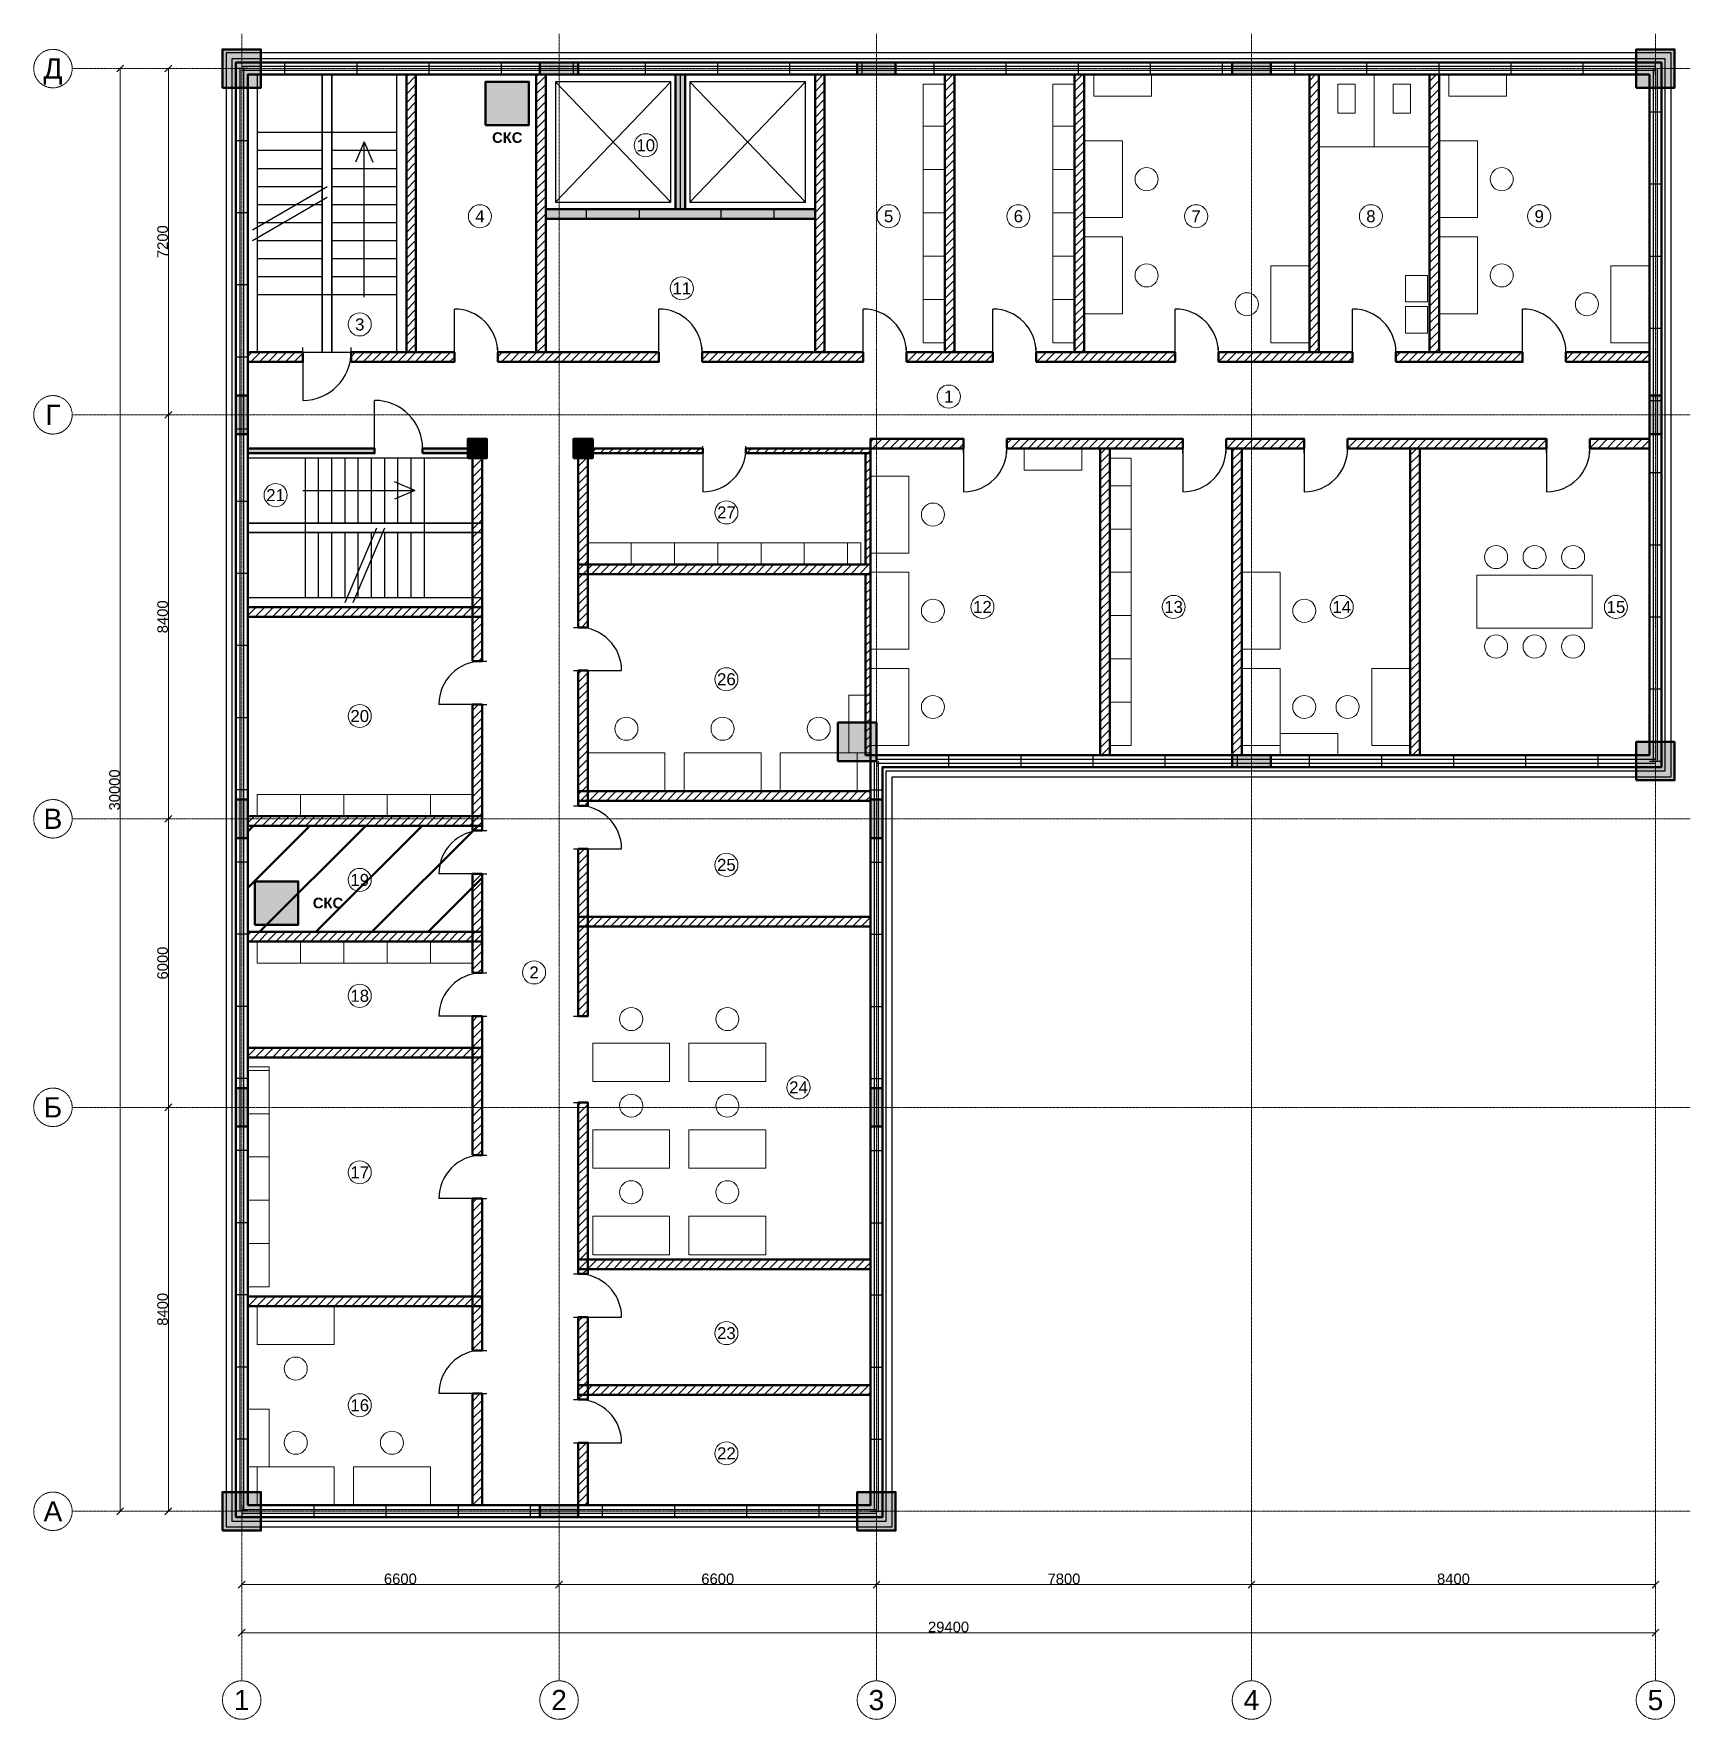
# Model space of a CAD drawing. Header units: millimetres. Extents: x -4325 to 30125, y -4325 to 30725.
import ezdxf
from ezdxf.enums import TextEntityAlignment as Align

# ---------------------------------------------------------------- set-up
doc = ezdxf.new("R2010")
doc.units = ezdxf.units.MM
doc.linetypes.add('CENTER2', pattern=[2.541, 1.587, -0.318, 0.318, -0.318])
for name, color, linetype, lineweight in [('A-ANNO-ROOM', 7, 'CONTINUOUS', 18), ('A-DIMS', 8, 'CONTINUOUS', 13), ('A-DOOR', 3, 'CONTINUOUS', 25), ('A-ELEV', 7, 'CONTINUOUS', 25), ('A-FACADE-PANEL', 8, 'CONTINUOUS', 25), ('A-FURN', 8, 'CONTINUOUS', 18), ('A-GLAZ-RIBBON', 5, 'CONTINUOUS', 25), ('A-GRID', 8, 'CENTER2', 13), ('A-HATCH', 9, 'CONTINUOUS', 9), ('A-OUTLINE', 7, 'CONTINUOUS', 50), ('A-SANI', 8, 'CONTINUOUS', 18), ('A-STAIR', 7, 'CONTINUOUS', 25), ('A-WALL-BLOCK', 9, 'CONTINUOUS', 50), ('A-WALL-RC', 7, 'CONTINUOUS', 50), ('E-SCS-RISER', 1, 'CONTINUOUS', 50), ('E-SERVER-ROOM', 1, 'CONTINUOUS', 50)]:
    doc.layers.add(name, color=color, linetype=linetype, lineweight=lineweight)
doc.styles.add('Arial-Bold', font='arialbd.ttf')
doc.styles.get("Standard").update_dxf_attribs({"font": 'arial.ttf'})

msp = doc.modelspace()

# ---------------------------------------------------------------- hatches: boundary and pattern name
at = {"layer": 'A-HATCH'}
h = msp.add_hatch(dxfattribs=at)
h.set_pattern_fill('ANSI31', scale=40)
h.paths.add_polyline_path([(3425, 24100), (3625, 24100), (3625, 29875), (3625, 29875), (3425, 29875), (3425, 29875)])
h = msp.add_hatch(dxfattribs=at)
h.set_pattern_fill('ANSI31', scale=40)
h.paths.add_polyline_path([(6123, 24100), (6323, 24100), (6323, 29875), (6323, 29875), (6123, 29875), (6123, 29875)])
h = msp.add_hatch(dxfattribs=at)
h.set_pattern_fill('ANSI31', scale=40)
h.paths.add_polyline_path([(11923, 24100), (12123, 24100), (12123, 29875), (12123, 29875), (11923, 29875), (11923, 29875)])
h = msp.add_hatch(dxfattribs=at)
h.set_pattern_fill('ANSI31', scale=40)
h.paths.add_polyline_path([(14621, 24100), (14821, 24100), (14821, 29875), (14821, 29875), (14621, 29875), (14621, 29875)])
h = msp.add_hatch(dxfattribs=at)
h.set_pattern_fill('ANSI31', scale=40)
h.paths.add_polyline_path([(17319, 24100), (17519, 24100), (17519, 29875), (17519, 29875), (17319, 29875), (17319, 29875)])
h = msp.add_hatch(dxfattribs=at)
h.set_pattern_fill('ANSI31', scale=40)
h.paths.add_polyline_path([(22203, 24100), (22403, 24100), (22403, 29875), (22403, 29875), (22203, 29875), (22203, 29875)])
h = msp.add_hatch(dxfattribs=at)
h.set_pattern_fill('ANSI31', scale=40)
h.paths.add_polyline_path([(24703, 24100), (24903, 24100), (24903, 29875), (24903, 29875), (24703, 29875), (24703, 29875)])
h = msp.add_hatch(dxfattribs=at)
h.set_pattern_fill('ANSI31', scale=40)
h.paths.add_polyline_path([(125, 23900), (125, 23900), (1275, 23900), (1275, 24100), (125, 24100), (125, 24100)])
h = msp.add_hatch(dxfattribs=at)
h.set_pattern_fill('ANSI31', scale=40)
h.paths.add_polyline_path([(2275, 23900), (4424, 23900), (4424, 24100), (2275, 24100)])
h = msp.add_hatch(dxfattribs=at)
h.set_pattern_fill('ANSI31', scale=40)
h.paths.add_polyline_path([(5324, 23900), (8673, 23900), (8673, 24100), (5324, 24100)])
h = msp.add_hatch(dxfattribs=at)
h.set_pattern_fill('ANSI31', scale=40)
h.paths.add_polyline_path([(9573, 23900), (12922, 23900), (12922, 24100), (9573, 24100)])
h = msp.add_hatch(dxfattribs=at)
h.set_pattern_fill('ANSI31', scale=40)
h.paths.add_polyline_path([(13822, 23900), (15620, 23900), (15620, 24100), (13822, 24100)])
h = msp.add_hatch(dxfattribs=at)
h.set_pattern_fill('ANSI31', scale=40)
h.paths.add_polyline_path([(16520, 23900), (19411, 23900), (19411, 24100), (16520, 24100)])
h = msp.add_hatch(dxfattribs=at)
h.set_pattern_fill('ANSI31', scale=40)
h.paths.add_polyline_path([(20311, 23900), (23103, 23900), (23103, 24100), (20311, 24100)])
h = msp.add_hatch(dxfattribs=at)
h.set_pattern_fill('ANSI31', scale=40)
h.paths.add_polyline_path([(24003, 23900), (26639, 23900), (26639, 24100), (24003, 24100)])
h = msp.add_hatch(dxfattribs=at)
h.set_pattern_fill('ANSI31', scale=40)
h.paths.add_polyline_path([(27539, 23900), (29275, 23900), (29275, 23900), (29275, 24100), (29275, 24100), (27539, 24100)])
h = msp.add_hatch(dxfattribs=at)
h.set_pattern_fill('ANSI31', scale=40)
h.paths.add_polyline_path([(4800, 17678.5), (5000, 17678.5), (5000, 22100), (4800, 22100)])
h = msp.add_hatch(dxfattribs=at)
h.set_pattern_fill('ANSI31', scale=40)
h.paths.add_polyline_path([(7000, 18381), (7200, 18381), (7200, 22100), (7000, 22100)])
h = msp.add_hatch(dxfattribs=at)
h.set_pattern_fill('ANSI31', scale=40)
h.paths.add_polyline_path([(7200, 22000), (9587.5, 22000), (9587.5, 22100), (7200, 22100)])
h = msp.add_hatch(dxfattribs=at)
h.set_pattern_fill('ANSI31', scale=40)
h.paths.add_polyline_path([(10487.5, 22000), (13075, 22000), (13075, 22100), (10487.5, 22100)])
h = msp.add_hatch(dxfattribs=at)
h.set_pattern_fill('ANSI31', scale=40)
h.paths.add_polyline_path([(13075, 22100), (15013, 22100), (15013, 22300), (13075, 22300)])
h = msp.add_hatch(dxfattribs=at)
h.set_pattern_fill('ANSI31', scale=40)
h.paths.add_polyline_path([(15913, 22100), (19574, 22100), (19574, 22300), (15913, 22300)])
h = msp.add_hatch(dxfattribs=at)
h.set_pattern_fill('ANSI31', scale=40)
h.paths.add_polyline_path([(17851, 15725), (18051, 15725), (18051, 15725), (18051, 22100), (17851, 22100), (17851, 15725)])
h = msp.add_hatch(dxfattribs=at)
h.set_pattern_fill('ANSI31', scale=40)
h.paths.add_polyline_path([(20474, 22100), (22098, 22100), (22098, 22300), (20474, 22300)])
h = msp.add_hatch(dxfattribs=at)
h.set_pattern_fill('ANSI31', scale=40)
h.paths.add_polyline_path([(20597, 15725), (20797, 15725), (20797, 15725), (20797, 22100), (20597, 22100), (20597, 15725)])
h = msp.add_hatch(dxfattribs=at)
h.set_pattern_fill('ANSI31', scale=40)
h.paths.add_polyline_path([(22998, 22100), (27137, 22100), (27137, 22300), (22998, 22300)])
h = msp.add_hatch(dxfattribs=at)
h.set_pattern_fill('ANSI31', scale=40)
h.paths.add_polyline_path([(24299, 15725), (24499, 15725), (24499, 15725), (24499, 22100), (24299, 22100), (24299, 15725)])
h = msp.add_hatch(dxfattribs=at)
h.set_pattern_fill('ANSI31', scale=40)
h.paths.add_polyline_path([(28037, 22100), (29275, 22100), (29275, 22100), (29275, 22300), (29275, 22300), (28037, 22300)])
h = msp.add_hatch(dxfattribs=at)
h.set_pattern_fill('ANSI31', scale=40)
h.paths.add_polyline_path([(12975, 19690), (13075, 19690), (13075, 22000), (12975, 22000)])
h = msp.add_hatch(dxfattribs=at)
h.set_pattern_fill('ANSI31', scale=40)
h.paths.add_polyline_path([(7000, 19490), (13075, 19490), (13075, 19690), (7000, 19690)])
h = msp.add_hatch(dxfattribs=at)
h.set_pattern_fill('ANSI31', scale=40)
h.paths.add_polyline_path([(12975, 15725), (13075, 15725), (13075, 15725), (13075, 19490), (12975, 19490), (12975, 15725)])
h = msp.add_hatch(dxfattribs=at)
h.set_pattern_fill('ANSI31', scale=40)
h.paths.add_polyline_path([(125, 18600), (125, 18600), (5000, 18600), (5000, 18800), (125, 18800), (125, 18800)])
h = msp.add_hatch(dxfattribs=at)
h.set_pattern_fill('ANSI31', scale=40)
h.paths.add_polyline_path([(7000, 14672), (7200, 14672), (7200, 17481), (7000, 17481)])
h = msp.add_hatch(dxfattribs=at)
h.set_pattern_fill('ANSI31', scale=40)
h.paths.add_polyline_path([(4800, 14157), (5000, 14157), (5000, 16778.5), (4800, 16778.5)])
h = msp.add_hatch(dxfattribs=at)
h.set_pattern_fill('ANSI31', scale=40)
h.paths.add_polyline_path([(7000, 14772), (13075, 14772), (13075, 14772), (13075, 14972), (13075, 14972), (7000, 14972)])
h = msp.add_hatch(dxfattribs=at)
h.set_pattern_fill('ANSI31', scale=40)
h.paths.add_polyline_path([(125, 14257), (125, 14257), (5000, 14257), (5000, 14457), (125, 14457), (125, 14457)])
h = msp.add_hatch(dxfattribs=at)
h.set_pattern_fill('ANSI31', scale=40)
h.paths.add_polyline_path([(7000, 10298.5), (7200, 10298.5), (7200, 13772), (7000, 13772)])
h = msp.add_hatch(dxfattribs=at)
h.set_pattern_fill('ANSI31', scale=40)
h.paths.add_polyline_path([(4800, 11193.5), (5000, 11193.5), (5000, 13257), (4800, 13257)])
h = msp.add_hatch(dxfattribs=at)
h.set_pattern_fill('ANSI31', scale=40)
h.paths.add_polyline_path([(7000, 12162), (13075, 12162), (13075, 12162), (13075, 12362), (13075, 12362), (7000, 12362)])
h = msp.add_hatch(dxfattribs=at)
h.set_pattern_fill('ANSI31', scale=40)
h.paths.add_polyline_path([(125, 11848), (125, 11848), (5000, 11848), (5000, 12048), (125, 12048), (125, 12048)])
h = msp.add_hatch(dxfattribs=at)
h.set_pattern_fill('ANSI31', scale=40)
h.paths.add_polyline_path([(4800, 7403.5), (5000, 7403.5), (5000, 10293.5), (4800, 10293.5)])
h = msp.add_hatch(dxfattribs=at)
h.set_pattern_fill('ANSI31', scale=40)
h.paths.add_polyline_path([(125, 9439), (125, 9439), (5000, 9439), (5000, 9639), (125, 9639), (125, 9639)])
h = msp.add_hatch(dxfattribs=at)
h.set_pattern_fill('ANSI31', scale=40)
h.paths.add_polyline_path([(7000, 4935), (7200, 4935), (7200, 8498.5), (7000, 8498.5)])
h = msp.add_hatch(dxfattribs=at)
h.set_pattern_fill('ANSI31', scale=40)
h.paths.add_polyline_path([(4800, 3346.5), (5000, 3346.5), (5000, 6503.5), (4800, 6503.5)])
h = msp.add_hatch(dxfattribs=at)
h.set_pattern_fill('ANSI31', scale=40)
h.paths.add_polyline_path([(7000, 5035), (13075, 5035), (13075, 5035), (13075, 5235), (13075, 5235), (7000, 5235)])
h = msp.add_hatch(dxfattribs=at)
h.set_pattern_fill('ANSI31', scale=40)
h.paths.add_polyline_path([(125, 4268), (125, 4268), (5000, 4268), (5000, 4468), (125, 4468), (125, 4468)])
h = msp.add_hatch(dxfattribs=at)
h.set_pattern_fill('ANSI31', scale=40)
h.paths.add_polyline_path([(7000, 2325), (7200, 2325), (7200, 4035), (7000, 4035)])
h = msp.add_hatch(dxfattribs=at)
h.set_pattern_fill('ANSI31', scale=40)
h.paths.add_polyline_path([(7000, 2425), (13075, 2425), (13075, 2425), (13075, 2625), (13075, 2625), (7000, 2625)])
h = msp.add_hatch(dxfattribs=at)
h.set_pattern_fill('ANSI31', scale=40)
h.paths.add_polyline_path([(4800, 125), (5000, 125), (5000, 125), (5000, 2446.5), (4800, 2446.5), (4800, 125)])
h = msp.add_hatch(dxfattribs=at)
h.set_pattern_fill('ANSI31', scale=40)
h.paths.add_polyline_path([(7000, 125), (7200, 125), (7200, 125), (7200, 1425), (7000, 1425), (7000, 125)])
at = {"layer": 'A-WALL-RC'}
h = msp.add_hatch(color=7, dxfattribs=at)
h.dxf.hatch_style = 1
h.paths.add_polyline_path([(-400, 29600), (400, 29600), (400, 30400), (-400, 30400)])
h = msp.add_hatch(color=7, dxfattribs=at)
h.dxf.hatch_style = 1
h.paths.add_polyline_path([(29000, 29600), (29800, 29600), (29800, 30400), (29000, 30400)])
h = msp.add_hatch(color=7, dxfattribs=at)
h.dxf.hatch_style = 1
h.paths.add_polyline_path([(6200, 29875), (7000, 29875), (7000, 30125), (6200, 30125)])
h = msp.add_hatch(color=7, dxfattribs=at)
h.dxf.hatch_style = 1
h.paths.add_polyline_path([(9023, 27075), (9223, 27075), (9223, 29875), (9223, 29875), (9023, 29875), (9023, 29875)])
h = msp.add_hatch(color=7, dxfattribs=at)
h.dxf.hatch_style = 1
h.paths.add_polyline_path([(12800, 29875), (13600, 29875), (13600, 30125), (12800, 30125)])
h = msp.add_hatch(color=7, dxfattribs=at)
h.dxf.hatch_style = 1
h.paths.add_polyline_path([(20600, 29875), (21400, 29875), (21400, 30125), (20600, 30125)])
h = msp.add_hatch(color=7, dxfattribs=at)
h.dxf.hatch_style = 1
h.paths.add_polyline_path([(6323, 26875), (11923, 26875), (11923, 27075), (6323, 27075)])
h = msp.add_hatch(color=7, dxfattribs=at)
h.dxf.hatch_style = 1
h.paths.add_polyline_path([(-125, 22400), (125, 22400), (125, 23200), (-125, 23200)])
h = msp.add_hatch(color=7, dxfattribs=at)
h.dxf.hatch_style = 1
h.paths.add_polyline_path([(29275, 22400), (29525, 22400), (29525, 23200), (29275, 23200)])
h = msp.add_hatch(color=7, dxfattribs=at)
h.dxf.hatch_style = 1
h.paths.add_polyline_path([(125, 22000), (125, 22000), (2762.5, 22000), (2762.5, 22100), (125, 22100), (125, 22100)])
h = msp.add_hatch(color=7, dxfattribs=at)
h.dxf.hatch_style = 1
h.paths.add_polyline_path([(3762.5, 22000), (4800, 22000), (4800, 22100), (3762.5, 22100)])
h = msp.add_hatch(color=7, dxfattribs=at)
h.dxf.hatch_style = 1
h.paths.add_polyline_path([(4700, 21900), (5100, 21900), (5100, 22300), (4700, 22300)])
h = msp.add_hatch(color=7, dxfattribs=at)
h.dxf.hatch_style = 1
h.paths.add_polyline_path([(6900, 21900), (7300, 21900), (7300, 22300), (6900, 22300)])
h = msp.add_hatch(color=7, dxfattribs=at)
h.dxf.hatch_style = 1
h.paths.add_polyline_path([(12400, 15600), (13200, 15600), (13200, 16400), (12400, 16400)])
h = msp.add_hatch(color=7, dxfattribs=at)
h.dxf.hatch_style = 1
h.paths.add_polyline_path([(29000, 15200), (29800, 15200), (29800, 16000), (29000, 16000)])
h = msp.add_hatch(color=7, dxfattribs=at)
h.dxf.hatch_style = 1
h.paths.add_polyline_path([(20600, 15475), (21400, 15475), (21400, 15725), (20600, 15725)])
h = msp.add_hatch(color=7, dxfattribs=at)
h.dxf.hatch_style = 1
h.paths.add_polyline_path([(-125, 14000), (125, 14000), (125, 14800), (-125, 14800)])
h = msp.add_hatch(color=7, dxfattribs=at)
h.dxf.hatch_style = 1
h.paths.add_polyline_path([(13075, 14000), (13325, 14000), (13325, 14800), (13075, 14800)])
h = msp.add_hatch(color=7, dxfattribs=at)
h.dxf.hatch_style = 1
h.paths.add_polyline_path([(-125, 8000), (125, 8000), (125, 8800), (-125, 8800)])
h = msp.add_hatch(color=7, dxfattribs=at)
h.dxf.hatch_style = 1
h.paths.add_polyline_path([(13075, 8000), (13325, 8000), (13325, 8800), (13075, 8800)])
h = msp.add_hatch(color=7, dxfattribs=at)
h.dxf.hatch_style = 1
h.paths.add_polyline_path([(-400, -400), (400, -400), (400, 400), (-400, 400)])
h = msp.add_hatch(color=7, dxfattribs=at)
h.dxf.hatch_style = 1
h.paths.add_polyline_path([(12800, -400), (13600, -400), (13600, 400), (12800, 400)])
h = msp.add_hatch(color=7, dxfattribs=at)
h.dxf.hatch_style = 1
h.paths.add_polyline_path([(6200, -125), (7000, -125), (7000, 125), (6200, 125)])
at = {"layer": 'E-SCS-RISER'}
h = msp.add_hatch(color=7, dxfattribs=at)
h.dxf.hatch_style = 1
h.paths.add_polyline_path([(5073, 28825), (5973, 28825), (5973, 29725), (5073, 29725)])
h = msp.add_hatch(color=7, dxfattribs=at)
h.dxf.hatch_style = 1
h.paths.add_polyline_path([(275, 12198), (1175, 12198), (1175, 13098), (275, 13098)])
at = {"layer": 'E-SERVER-ROOM'}
h = msp.add_hatch(dxfattribs=at)
h.set_pattern_fill('ANSI31', scale=260)
h.paths.add_polyline_path([(125, 12048), (5000, 12048), (5000, 14257), (125, 14257)])

# ---------------------------------------------------------------- linework, layer by layer
at = {"layer": 'A-ANNO-ROOM'}
for centre in [(8403, 28405), (4955, 26930), (13453, 26930), (16151, 26930), (19849, 26930), (23483, 26930), (26983, 26930), (9153, 25430), (2455, 24680), (14705, 23180), (705, 21130), (10080, 20770), (15405, 18805), (19381, 18805), (22877, 18805), (28579, 18805), (10080, 17302), (2455, 16537), (10080, 13442), (2455, 13128), (6080, 11205), (2455, 10719), (11580, 8815), (2455, 7048), (10080, 3705), (2455, 2205), (10080, 1205)]:
    msp.add_circle(centre, 240, dxfattribs=at)
at = {"layer": 'A-DIMS'}
for p, q in [((-2595.71, 29929.29), (-2454.29, 30070.71)), ((-2525, 0), (-2525, 30000)), ((-1595.71, 29929.29), (-1454.29, 30070.71)), ((-1525, 22800), (-1525, 30000)), ((-1595.71, 22729.29), (-1454.29, 22870.71)), ((-1595.71, 22729.29), (-1454.29, 22870.71)), ((-1525, 14400), (-1525, 22800)), ((-1595.71, 14329.29), (-1454.29, 14470.71)), ((-1595.71, 14329.29), (-1454.29, 14470.71)), ((-1525, 8400), (-1525, 14400)), ((-1595.71, 8329.29), (-1454.29, 8470.71)), ((-1595.71, 8329.29), (-1454.29, 8470.71)), ((-1525, 0), (-1525, 8400)), ((-2595.71, -70.71), (-2454.29, 70.71)), ((-1595.71, -70.71), (-1454.29, 70.71)), ((-70.71, -1595.71), (70.71, -1454.29)), ((0, -1525), (6600, -1525)), ((6529.29, -1595.71), (6670.71, -1454.29)), ((6529.29, -1595.71), (6670.71, -1454.29)), ((6600, -1525), (13200, -1525)), ((13129.29, -1595.71), (13270.71, -1454.29)), ((13129.29, -1595.71), (13270.71, -1454.29)), ((13200, -1525), (21000, -1525)), ((20929.29, -1595.71), (21070.71, -1454.29)), ((20929.29, -1595.71), (21070.71, -1454.29)), ((21000, -1525), (29400, -1525)), ((29329.29, -1595.71), (29470.71, -1454.29)), ((-70.71, -2595.71), (70.71, -2454.29)), ((0, -2525), (29400, -2525)), ((29329.29, -2595.71), (29470.71, -2454.29))]:
    msp.add_line(p, q, dxfattribs=at)
at = {"layer": 'A-DOOR'}
for p, q in [((7173, 26875), (7173, 27075)), ((8273, 26875), (8273, 27075)), ((9973, 26875), (9973, 27075)), ((11073, 26875), (11073, 27075)), ((4424, 24100), (4424, 25000)), ((8673, 24100), (8673, 25000)), ((12922, 24100), (12922, 25000)), ((15620, 24100), (15620, 25000)), ((19411, 24100), (19411, 25000)), ((23103, 24100), (23103, 25000)), ((26639, 24100), (26639, 25000)), ((1275, 24000), (1275, 24200)), ((2275, 24000), (2275, 24200)), ((4424, 24000), (4424, 24200)), ((5324, 24000), (5324, 24200)), ((8673, 24000), (8673, 24200)), ((9573, 24000), (9573, 24200)), ((12922, 24000), (12922, 24200)), ((13822, 24000), (13822, 24200)), ((15620, 24000), (15620, 24200)), ((16520, 24000), (16520, 24200)), ((19411, 24000), (19411, 24200)), ((20311, 24000), (20311, 24200)), ((23103, 24000), (23103, 24200)), ((24003, 24000), (24003, 24200)), ((26639, 24000), (26639, 24200)), ((27539, 24000), (27539, 24200)), ((1275, 24100), (1275, 23100)), ((2762.5, 22100), (2762.5, 23100)), ((2762.5, 22050), (2762.5, 22150)), ((3762.5, 22050), (3762.5, 22150)), ((9587.5, 22050), (9587.5, 22150)), ((9587.5, 22100), (9587.5, 21200)), ((10487.5, 22050), (10487.5, 22150)), ((15013, 22000), (15013, 22200)), ((15013, 22100), (15013, 21200)), ((15913, 22000), (15913, 22200)), ((19574, 22000), (19574, 22200)), ((19574, 22100), (19574, 21200)), ((20474, 22000), (20474, 22200)), ((22098, 22000), (22098, 22200)), ((22098, 22100), (22098, 21200)), ((22998, 22000), (22998, 22200)), ((27137, 22000), (27137, 22200)), ((27137, 22100), (27137, 21200)), ((28037, 22000), (28037, 22200)), ((6900, 18381), (7100, 18381)), ((4900, 17678.5), (5100, 17678.5)), ((6900, 17481), (7100, 17481)), ((7000, 17481), (7900, 17481)), ((5000, 16778.5), (4100, 16778.5)), ((4900, 16778.5), (5100, 16778.5)), ((6900, 14672), (7100, 14672)), ((4900, 14157), (5100, 14157)), ((6900, 13772), (7100, 13772)), ((7000, 13772), (7900, 13772)), ((5000, 13257), (4100, 13257)), ((4900, 13257), (5100, 13257)), ((4900, 11193.5), (5100, 11193.5)), ((5000, 10293.5), (4100, 10293.5)), ((4900, 10293.5), (5100, 10293.5)), ((6900, 10298.5), (7100, 10298.5)), ((6900, 8498.5), (7100, 8498.5)), ((4900, 7403.5), (5100, 7403.5)), ((5000, 6503.5), (4100, 6503.5)), ((4900, 6503.5), (5100, 6503.5)), ((6900, 4935), (7100, 4935)), ((6900, 4035), (7100, 4035)), ((7000, 4035), (7900, 4035)), ((4900, 3346.5), (5100, 3346.5)), ((5000, 2446.5), (4100, 2446.5)), ((4900, 2446.5), (5100, 2446.5)), ((6900, 2325), (7100, 2325)), ((6900, 1425), (7100, 1425)), ((7000, 1425), (7900, 1425))]:
    msp.add_line(p, q, dxfattribs=at)
for centre, radius, start, end in [((4424, 24100), 900, 0, 90), ((8673, 24100), 900, 0, 90), ((12922, 24100), 900, 0, 90), ((15620, 24100), 900, 0, 90), ((19411, 24100), 900, 0, 90), ((23103, 24100), 900, 0, 90), ((26639, 24100), 900, 0, 90), ((1275, 24100), 1000, -90, 0), ((2762.5, 22100), 1000, 0, 90), ((9587.5, 22100), 900, -90, 0), ((15013, 22100), 900, -90, 0), ((19574, 22100), 900, -90, 0), ((22098, 22100), 900, -90, 0), ((27137, 22100), 900, -90, 0), ((7000, 17481), 900, 0, 90), ((5000, 16778.5), 900, 90, 180), ((7000, 13772), 900, 0, 90), ((5000, 13257), 900, 90, 180), ((5000, 10293.5), 900, 90, 180), ((5000, 6503.5), 900, 90, 180), ((7000, 4035), 900, 0, 90), ((5000, 2446.5), 900, 90, 180), ((7000, 1425), 900, 0, 90)]:
    msp.add_arc(centre, radius, start, end, dxfattribs=at)
at = {"layer": 'A-ELEV'}
for p, q in [((9123, 27075), (9123, 29875)), ((6523, 27225), (8923, 29725)), ((6523, 29725), (8923, 27225)), ((9323, 27225), (11723, 29725)), ((9323, 29725), (11723, 27225))]:
    msp.add_line(p, q, dxfattribs=at)
for points in [[(6523, 27225), (8923, 27225), (8923, 29725), (6523, 29725)], [(9323, 27225), (11723, 27225), (11723, 29725), (9323, 29725)]]:
    msp.add_lwpolyline(points, close=True, dxfattribs=at)
at = {"layer": 'A-FACADE-PANEL'}
for points in [[(-325, -325), (13525, -325), (13525, 15275), (29725, 15275), (29725, 30325), (-325, 30325)], [(-205, -205), (13405, -205), (13405, 15395), (29605, 15395), (29605, 30205), (-205, 30205)]]:
    msp.add_lwpolyline(points, close=True, dxfattribs=at)
at = {"layer": 'A-FURN'}
for p, q in [((14171, 28800), (14621, 28800)), ((16869, 28800), (17319, 28800)), ((14171, 27900), (14621, 27900)), ((16869, 27900), (17319, 27900)), ((14171, 27000), (14621, 27000)), ((16869, 27000), (17319, 27000)), ((14171, 26100), (14621, 26100)), ((16869, 26100), (17319, 26100)), ((14171, 25200), (14621, 25200)), ((16869, 25200), (17319, 25200)), ((18051, 21325), (18501, 21325)), ((18051, 20425), (18501, 20425)), ((8100, 19690), (8100, 20140)), ((9000, 19690), (9000, 20140)), ((9900, 19690), (9900, 20140)), ((10800, 19690), (10800, 20140)), ((11700, 19690), (11700, 20140)), ((12600, 19690), (12600, 20140)), ((18051, 19525), (18501, 19525)), ((18051, 18625), (18501, 18625)), ((18051, 17725), (18501, 17725)), ((18051, 16825), (18501, 16825)), ((1225, 14457), (1225, 14907)), ((2125, 14457), (2125, 14907)), ((3025, 14457), (3025, 14907)), ((3925, 14457), (3925, 14907)), ((1225, 11398), (1225, 11848)), ((2125, 11398), (2125, 11848)), ((3025, 11398), (3025, 11848)), ((3925, 11398), (3925, 11848)), ((125, 9168), (575, 9168)), ((125, 8268), (575, 8268)), ((125, 7368), (575, 7368)), ((125, 6468), (575, 6468)), ((125, 5568), (575, 5568))]:
    msp.add_line(p, q, dxfattribs=at)
for points in [[(17719, 29425), (18919, 29425), (18919, 29875), (17719, 29875)], [(25103, 29425), (26303, 29425), (26303, 29875), (25103, 29875)], [(14171, 24300), (14621, 24300), (14621, 29675), (14171, 29675)], [(16869, 24300), (17319, 24300), (17319, 29675), (16869, 29675)], [(17519, 26900), (18319, 26900), (18319, 28500), (17519, 28500)], [(24903, 26900), (25703, 26900), (25703, 28500), (24903, 28500)], [(17519, 24900), (18319, 24900), (18319, 26500), (17519, 26500)], [(24903, 24900), (25703, 24900), (25703, 26500), (24903, 26500)], [(21403, 24300), (22203, 24300), (22203, 25900), (21403, 25900)], [(28475, 24300), (29275, 24300), (29275, 25900), (28475, 25900)], [(16275, 21650), (17475, 21650), (17475, 22100), (16275, 22100)], [(18051, 15925), (18501, 15925), (18501, 21900), (18051, 21900)], [(13075, 19925), (13875, 19925), (13875, 21525), (13075, 21525)], [(7200, 19690), (12875, 19690), (12875, 20140), (7200, 20140)], [(13075, 17925), (13875, 17925), (13875, 19525), (13075, 19525)], [(20797, 17925), (21597, 17925), (21597, 19525), (20797, 19525)], [(25687, 18362.5), (28087, 18362.5), (28087, 19462.5), (25687, 19462.5)], [(13075, 15925), (13875, 15925), (13875, 17525), (13075, 17525)], [(20797, 15925), (21597, 15925), (21597, 17525), (20797, 17525)], [(23499, 15925), (24299, 15925), (24299, 17525), (23499, 17525)], [(12625, 15772), (13075, 15772), (13075, 16972), (12625, 16972)], [(21597, 15725), (22797, 15725), (22797, 16175), (21597, 16175)], [(7200, 14972), (8800, 14972), (8800, 15772), (7200, 15772)], [(9200, 14972), (10800, 14972), (10800, 15772), (9200, 15772)], [(11200, 14972), (12800, 14972), (12800, 15772), (11200, 15772)], [(325, 14457), (4800, 14457), (4800, 14907), (325, 14907)], [(325, 11398), (4800, 11398), (4800, 11848), (325, 11848)], [(7300, 8935), (8900, 8935), (8900, 9735), (7300, 9735)], [(9300, 8935), (10900, 8935), (10900, 9735), (9300, 9735)], [(125, 4668), (575, 4668), (575, 9239), (125, 9239)], [(7300, 7135), (8900, 7135), (8900, 7935), (7300, 7935)], [(9300, 7135), (10900, 7135), (10900, 7935), (9300, 7935)], [(7300, 5335), (8900, 5335), (8900, 6135), (7300, 6135)], [(9300, 5335), (10900, 5335), (10900, 6135), (9300, 6135)], [(325, 3468), (1925, 3468), (1925, 4268), (325, 4268)], [(125, 925), (575, 925), (575, 2125), (125, 2125)], [(325, 125), (1925, 125), (1925, 925), (325, 925)], [(2325, 125), (3925, 125), (3925, 925), (2325, 925)]]:
    msp.add_lwpolyline(points, close=True, dxfattribs=at)
for centre in [(18819, 27700), (26203, 27700), (18819, 25700), (26203, 25700), (20903, 25100), (27975, 25100), (14375, 20725), (26087, 19842.5), (26887, 19842.5), (27687, 19842.5), (14375, 18725), (22097, 18725), (26087, 17982.5), (26887, 17982.5), (27687, 17982.5), (14375, 16725), (22097, 16725), (22999, 16725), (8000, 16272), (10000, 16272), (12000, 16272), (8100, 10235), (10100, 10235), (8100, 8435), (10100, 8435), (8100, 6635), (10100, 6635), (1125, 2968), (1125, 1425), (3125, 1425)]:
    msp.add_circle(centre, 240, dxfattribs=at)
at = {"layer": 'A-GLAZ-RIBBON'}
for p, q in [((125, 30000), (-125, 30000)), ((-40, 30000), (-40, 0)), ((29400, 30040), (0, 30040)), ((29400, 29960), (0, 29960)), ((40, 30000), (40, 0)), ((900, 29875), (900, 30125)), ((2400, 29875), (2400, 30125)), ((3900, 29875), (3900, 30125)), ((5400, 29875), (5400, 30125)), ((6900, 29875), (6900, 30125)), ((8400, 29875), (8400, 30125)), ((9900, 29875), (9900, 30125)), ((11400, 29875), (11400, 30125)), ((12900, 29875), (12900, 30125)), ((14400, 29875), (14400, 30125)), ((15900, 29875), (15900, 30125)), ((17400, 29875), (17400, 30125)), ((18900, 29875), (18900, 30125)), ((20400, 29875), (20400, 30125)), ((21900, 29875), (21900, 30125)), ((23400, 29875), (23400, 30125)), ((24900, 29875), (24900, 30125)), ((26400, 29875), (26400, 30125)), ((27900, 29875), (27900, 30125)), ((29360, 15600), (29360, 30000)), ((29400, 29875), (29400, 30125)), ((29440, 15600), (29440, 30000)), ((29275, 29100), (29525, 29100)), ((125, 28500), (-125, 28500)), ((29275, 27600), (29525, 27600)), ((125, 27000), (-125, 27000)), ((29275, 26100), (29525, 26100)), ((125, 25500), (-125, 25500)), ((29275, 24600), (29525, 24600)), ((125, 24000), (-125, 24000)), ((29275, 23100), (29525, 23100)), ((125, 22500), (-125, 22500)), ((29275, 21600), (29525, 21600)), ((125, 21000), (-125, 21000)), ((29275, 20100), (29525, 20100)), ((125, 19500), (-125, 19500)), ((29275, 18600), (29525, 18600)), ((125, 18000), (-125, 18000)), ((29275, 17100), (29525, 17100)), ((125, 16500), (-125, 16500)), ((13160, 0), (13160, 15600)), ((13200, 15725), (13200, 15475)), ((13200, 15640), (29400, 15640)), ((13200, 15560), (29400, 15560)), ((13240, 0), (13240, 15600)), ((14700, 15725), (14700, 15475)), ((16200, 15725), (16200, 15475)), ((17700, 15725), (17700, 15475)), ((19200, 15725), (19200, 15475)), ((20700, 15725), (20700, 15475)), ((22200, 15725), (22200, 15475)), ((23700, 15725), (23700, 15475)), ((25200, 15725), (25200, 15475)), ((26700, 15725), (26700, 15475)), ((28200, 15725), (28200, 15475)), ((29275, 15600), (29525, 15600)), ((125, 15000), (-125, 15000)), ((13075, 15000), (13325, 15000)), ((125, 13500), (-125, 13500)), ((13075, 13500), (13325, 13500)), ((125, 12000), (-125, 12000)), ((13075, 12000), (13325, 12000)), ((125, 10500), (-125, 10500)), ((13075, 10500), (13325, 10500)), ((125, 9000), (-125, 9000)), ((13075, 9000), (13325, 9000)), ((125, 7500), (-125, 7500)), ((13075, 7500), (13325, 7500)), ((125, 6000), (-125, 6000)), ((13075, 6000), (13325, 6000)), ((125, 4500), (-125, 4500)), ((13075, 4500), (13325, 4500)), ((125, 3000), (-125, 3000)), ((13075, 3000), (13325, 3000)), ((125, 1500), (-125, 1500)), ((13075, 1500), (13325, 1500)), ((125, 0), (-125, 0)), ((0, 125), (0, -125)), ((0, 40), (13200, 40)), ((1500, 125), (1500, -125)), ((3000, 125), (3000, -125)), ((4500, 125), (4500, -125)), ((6000, 125), (6000, -125)), ((7500, 125), (7500, -125)), ((9000, 125), (9000, -125)), ((10500, 125), (10500, -125)), ((12000, 125), (12000, -125)), ((13075, 0), (13325, 0)), ((0, -40), (13200, -40))]:
    msp.add_line(p, q, dxfattribs=at)
at = {"layer": 'A-GRID'}
for p, q in [((0, -3525), (0, 30725)), ((6600, -3525), (6600, 30725)), ((13200, -3525), (13200, 30725)), ((21000, -3525), (21000, 30725)), ((29400, -3525), (29400, 30725)), ((-3525, 30000), (30125, 30000)), ((-3525, 22800), (30125, 22800)), ((-3525, 14400), (30125, 14400)), ((-3525, 8400), (30125, 8400)), ((-3525, 0), (30125, 0))]:
    msp.add_line(p, q, dxfattribs=at)
for centre in [(-3925, 30000), (-3925, 22800), (-3925, 14400), (-3925, 8400), (-3925, 0), (0, -3925), (6600, -3925), (13200, -3925), (21000, -3925), (29400, -3925)]:
    msp.add_circle(centre, 400, dxfattribs=at)
at = {"layer": 'A-OUTLINE'}
for points in [[(-125, -125), (13325, -125), (13325, 15475), (29525, 15475), (29525, 30125), (-125, 30125)], [(125, 125), (13075, 125), (13075, 15725), (29275, 15725), (29275, 29875), (125, 29875)]]:
    msp.add_lwpolyline(points, close=True, dxfattribs=at)
at = {"layer": 'A-SANI'}
for points in [[(22403, 28375), (23553, 28375), (23553, 29875), (22403, 29875)], [(23553, 28375), (24703, 28375), (24703, 29875), (23553, 29875)], [(22798, 29075), (23158, 29075), (23158, 29675), (22798, 29675)], [(23948, 29075), (24308, 29075), (24308, 29675), (23948, 29675)], [(24203, 25150), (24663, 25150), (24663, 25700), (24203, 25700)], [(24203, 24500), (24663, 24500), (24663, 25050), (24203, 25050)]]:
    msp.add_lwpolyline(points, close=True, dxfattribs=at)
at = {"layer": 'A-STAIR'}
for p, q in [((325, 28675), (1675, 28675)), ((325, 28675), (3225, 28675)), ((1875, 28675), (3225, 28675)), ((2550, 28475), (2370, 28055)), ((2550, 25250), (2550, 28475)), ((2550, 28475), (2730, 28055)), ((325, 28300), (1675, 28300)), ((1875, 28300), (3225, 28300)), ((325, 27925), (1675, 27925)), ((1875, 27925), (3225, 27925)), ((225, 26650), (1775, 27550)), ((325, 27550), (1675, 27550)), ((1875, 27550), (3225, 27550)), ((225, 26425), (1775, 27325)), ((325, 27175), (1675, 27175)), ((1875, 27175), (3225, 27175)), ((325, 26800), (1675, 26800)), ((1875, 26800), (3225, 26800)), ((325, 26425), (1675, 26425)), ((1875, 26425), (3225, 26425)), ((325, 26050), (1675, 26050)), ((1875, 26050), (3225, 26050)), ((325, 25675), (1675, 25675)), ((1875, 25675), (3225, 25675)), ((325, 25300), (3225, 25300)), ((1325, 19000), (1325, 21900)), ((1600, 20550), (1600, 21900)), ((1875, 20550), (1875, 21900)), ((2150, 20550), (2150, 21900)), ((2425, 20550), (2425, 21900)), ((2700, 20550), (2700, 21900)), ((2975, 20550), (2975, 21900)), ((3250, 20550), (3250, 21900)), ((3525, 20550), (3525, 21900)), ((3800, 20550), (3800, 21900)), ((3800, 19000), (3800, 21900)), ((3600, 21225), (3180, 21405)), ((1275, 21225), (3600, 21225)), ((3600, 21225), (3180, 21045)), ((1600, 19000), (1600, 20350)), ((1875, 19000), (1875, 20350)), ((2150, 18900), (2810, 20450)), ((2150, 19000), (2150, 20350)), ((2315, 18900), (2975, 20450)), ((2425, 19000), (2425, 20350)), ((2700, 19000), (2700, 20350)), ((2975, 19000), (2975, 20350)), ((3250, 19000), (3250, 20350)), ((3525, 19000), (3525, 20350)), ((3800, 19000), (3800, 20350))]:
    msp.add_line(p, q, dxfattribs=at)
for points in [[(325, 24100), (1675, 24100), (1675, 29875), (325, 29875)], [(1675, 24100), (1875, 24100), (1875, 29875), (1675, 29875)], [(1875, 24100), (3225, 24100), (3225, 29875), (1875, 29875)], [(125, 20550), (5000, 20550), (5000, 21900), (125, 21900)], [(125, 20350), (5000, 20350), (5000, 20550), (125, 20550)], [(125, 19000), (5000, 19000), (5000, 20350), (125, 20350)]]:
    msp.add_lwpolyline(points, close=True, dxfattribs=at)
at = {"layer": 'A-WALL-BLOCK'}
for points in [[(3425, 24100), (3625, 24100), (3625, 29875), (3625, 29875), (3425, 29875), (3425, 29875)], [(6123, 24100), (6323, 24100), (6323, 29875), (6323, 29875), (6123, 29875), (6123, 29875)], [(11923, 24100), (12123, 24100), (12123, 29875), (12123, 29875), (11923, 29875), (11923, 29875)], [(14621, 24100), (14821, 24100), (14821, 29875), (14821, 29875), (14621, 29875), (14621, 29875)], [(17319, 24100), (17519, 24100), (17519, 29875), (17519, 29875), (17319, 29875), (17319, 29875)], [(22203, 24100), (22403, 24100), (22403, 29875), (22403, 29875), (22203, 29875), (22203, 29875)], [(24703, 24100), (24903, 24100), (24903, 29875), (24903, 29875), (24703, 29875), (24703, 29875)], [(125, 23900), (125, 23900), (1275, 23900), (1275, 24100), (125, 24100), (125, 24100)], [(2275, 23900), (4424, 23900), (4424, 24100), (2275, 24100)], [(5324, 23900), (8673, 23900), (8673, 24100), (5324, 24100)], [(9573, 23900), (12922, 23900), (12922, 24100), (9573, 24100)], [(13822, 23900), (15620, 23900), (15620, 24100), (13822, 24100)], [(16520, 23900), (19411, 23900), (19411, 24100), (16520, 24100)], [(20311, 23900), (23103, 23900), (23103, 24100), (20311, 24100)], [(24003, 23900), (26639, 23900), (26639, 24100), (24003, 24100)], [(27539, 23900), (29275, 23900), (29275, 23900), (29275, 24100), (29275, 24100), (27539, 24100)], [(4800, 17678.5), (5000, 17678.5), (5000, 22100), (4800, 22100)], [(7000, 18381), (7200, 18381), (7200, 22100), (7000, 22100)], [(7200, 22000), (9587.5, 22000), (9587.5, 22100), (7200, 22100)], [(10487.5, 22000), (13075, 22000), (13075, 22100), (10487.5, 22100)], [(13075, 22100), (15013, 22100), (15013, 22300), (13075, 22300)], [(15913, 22100), (19574, 22100), (19574, 22300), (15913, 22300)], [(17851, 15725), (18051, 15725), (18051, 15725), (18051, 22100), (17851, 22100), (17851, 15725)], [(20474, 22100), (22098, 22100), (22098, 22300), (20474, 22300)], [(20597, 15725), (20797, 15725), (20797, 15725), (20797, 22100), (20597, 22100), (20597, 15725)], [(22998, 22100), (27137, 22100), (27137, 22300), (22998, 22300)], [(24299, 15725), (24499, 15725), (24499, 15725), (24499, 22100), (24299, 22100), (24299, 15725)], [(28037, 22100), (29275, 22100), (29275, 22100), (29275, 22300), (29275, 22300), (28037, 22300)], [(12975, 19690), (13075, 19690), (13075, 22000), (12975, 22000)], [(7000, 19490), (13075, 19490), (13075, 19690), (7000, 19690)], [(12975, 15725), (13075, 15725), (13075, 15725), (13075, 19490), (12975, 19490), (12975, 15725)], [(125, 18600), (125, 18600), (5000, 18600), (5000, 18800), (125, 18800), (125, 18800)], [(7000, 14672), (7200, 14672), (7200, 17481), (7000, 17481)], [(4800, 14157), (5000, 14157), (5000, 16778.5), (4800, 16778.5)], [(7000, 14772), (13075, 14772), (13075, 14772), (13075, 14972), (13075, 14972), (7000, 14972)], [(125, 14257), (125, 14257), (5000, 14257), (5000, 14457), (125, 14457), (125, 14457)], [(7000, 10298.5), (7200, 10298.5), (7200, 13772), (7000, 13772)], [(4800, 11193.5), (5000, 11193.5), (5000, 13257), (4800, 13257)], [(7000, 12162), (13075, 12162), (13075, 12162), (13075, 12362), (13075, 12362), (7000, 12362)], [(125, 11848), (125, 11848), (5000, 11848), (5000, 12048), (125, 12048), (125, 12048)], [(4800, 7403.5), (5000, 7403.5), (5000, 10293.5), (4800, 10293.5)], [(125, 9439), (125, 9439), (5000, 9439), (5000, 9639), (125, 9639), (125, 9639)], [(7000, 4935), (7200, 4935), (7200, 8498.5), (7000, 8498.5)], [(4800, 3346.5), (5000, 3346.5), (5000, 6503.5), (4800, 6503.5)], [(7000, 5035), (13075, 5035), (13075, 5035), (13075, 5235), (13075, 5235), (7000, 5235)], [(125, 4268), (125, 4268), (5000, 4268), (5000, 4468), (125, 4468), (125, 4468)], [(7000, 2325), (7200, 2325), (7200, 4035), (7000, 4035)], [(7000, 2425), (13075, 2425), (13075, 2425), (13075, 2625), (13075, 2625), (7000, 2625)], [(4800, 125), (5000, 125), (5000, 125), (5000, 2446.5), (4800, 2446.5), (4800, 125)], [(7000, 125), (7200, 125), (7200, 125), (7200, 1425), (7000, 1425), (7000, 125)]]:
    msp.add_lwpolyline(points, close=True, dxfattribs=at)
at = {"layer": 'A-WALL-RC'}
for points in [[(-400, 29600), (400, 29600), (400, 30400), (-400, 30400)], [(29000, 29600), (29800, 29600), (29800, 30400), (29000, 30400)], [(6200, 29875), (7000, 29875), (7000, 30125), (6200, 30125)], [(9023, 27075), (9223, 27075), (9223, 29875), (9223, 29875), (9023, 29875), (9023, 29875)], [(12800, 29875), (13600, 29875), (13600, 30125), (12800, 30125)], [(20600, 29875), (21400, 29875), (21400, 30125), (20600, 30125)], [(6323, 26875), (11923, 26875), (11923, 27075), (6323, 27075)], [(-125, 22400), (125, 22400), (125, 23200), (-125, 23200)], [(29275, 22400), (29525, 22400), (29525, 23200), (29275, 23200)], [(125, 22000), (125, 22000), (2762.5, 22000), (2762.5, 22100), (125, 22100), (125, 22100)], [(3762.5, 22000), (4800, 22000), (4800, 22100), (3762.5, 22100)], [(4700, 21900), (5100, 21900), (5100, 22300), (4700, 22300)], [(6900, 21900), (7300, 21900), (7300, 22300), (6900, 22300)], [(12400, 15600), (13200, 15600), (13200, 16400), (12400, 16400)], [(29000, 15200), (29800, 15200), (29800, 16000), (29000, 16000)], [(20600, 15475), (21400, 15475), (21400, 15725), (20600, 15725)], [(-125, 14000), (125, 14000), (125, 14800), (-125, 14800)], [(13075, 14000), (13325, 14000), (13325, 14800), (13075, 14800)], [(-125, 8000), (125, 8000), (125, 8800), (-125, 8800)], [(13075, 8000), (13325, 8000), (13325, 8800), (13075, 8800)], [(-400, -400), (400, -400), (400, 400), (-400, 400)], [(12800, -400), (13600, -400), (13600, 400), (12800, 400)], [(6200, -125), (7000, -125), (7000, 125), (6200, 125)]]:
    msp.add_lwpolyline(points, close=True, dxfattribs=at)
at = {"layer": 'E-SCS-RISER'}
for points in [[(5073, 28825), (5973, 28825), (5973, 29725), (5073, 29725)], [(275, 12198), (1175, 12198), (1175, 13098), (275, 13098)]]:
    msp.add_lwpolyline(points, close=True, dxfattribs=at)

# ---------------------------------------------------------------- texts
at = {"layer": 'A-ANNO-ROOM'}
for s, p in [('10', (8403, 28405)), ('4', (4955, 26930)), ('5', (13453, 26930)), ('6', (16151, 26930)), ('7', (19849, 26930)), ('8', (23483, 26930)), ('9', (26983, 26930)), ('11', (9153, 25430)), ('3', (2455, 24680)), ('1', (14705, 23180)), ('21', (705, 21130)), ('27', (10080, 20770)), ('12', (15405, 18805)), ('13', (19381, 18805)), ('14', (22877, 18805)), ('15', (28579, 18805)), ('26', (10080, 17302)), ('20', (2455, 16537)), ('25', (10080, 13442)), ('19', (2455, 13128)), ('2', (6080, 11205)), ('18', (2455, 10719)), ('24', (11580, 8815)), ('17', (2455, 7048)), ('23', (10080, 3705)), ('16', (2455, 2205)), ('22', (10080, 1205))]:
    msp.add_text(s, height=250, dxfattribs=at).set_placement(p, align=Align.MIDDLE_CENTER)
at = {"layer": 'A-DIMS'}
for s, p in [('7200', (-1645, 26400)), ('8400', (-1645, 18600)), ('30000', (-2645, 15000)), ('6000', (-1645, 11400)), ('8400', (-1645, 4200))]:
    msp.add_text(s, height=220, rotation=90, dxfattribs=at).set_placement(p, align=Align.MIDDLE_CENTER)
for s, p in [('6600', (3300, -1405)), ('6600', (9900, -1405)), ('7800', (17100, -1405)), ('8400', (25200, -1405)), ('29400', (14700, -2405))]:
    msp.add_text(s, height=220, dxfattribs=at).set_placement(p, align=Align.MIDDLE_CENTER)
at = {"layer": 'A-GRID'}
for s, p in [('Д', (-3925, 30000)), ('Г', (-3925, 22800)), ('В', (-3925, 14400)), ('Б', (-3925, 8400)), ('А', (-3925, 0)), ('1', (0, -3925)), ('2', (6600, -3925)), ('3', (13200, -3925)), ('4', (21000, -3925)), ('5', (29400, -3925))]:
    msp.add_text(s, height=420, dxfattribs=at).set_placement(p, align=Align.MIDDLE_CENTER)
at = {"layer": 'E-SCS-RISER', "style": 'Arial-Bold'}
for p in [(5523, 28565), (1795, 12648)]:
    msp.add_text('СКС', height=220, dxfattribs=at).set_placement(p, align=Align.MIDDLE_CENTER)

doc.saveas('drawing.dxf')
